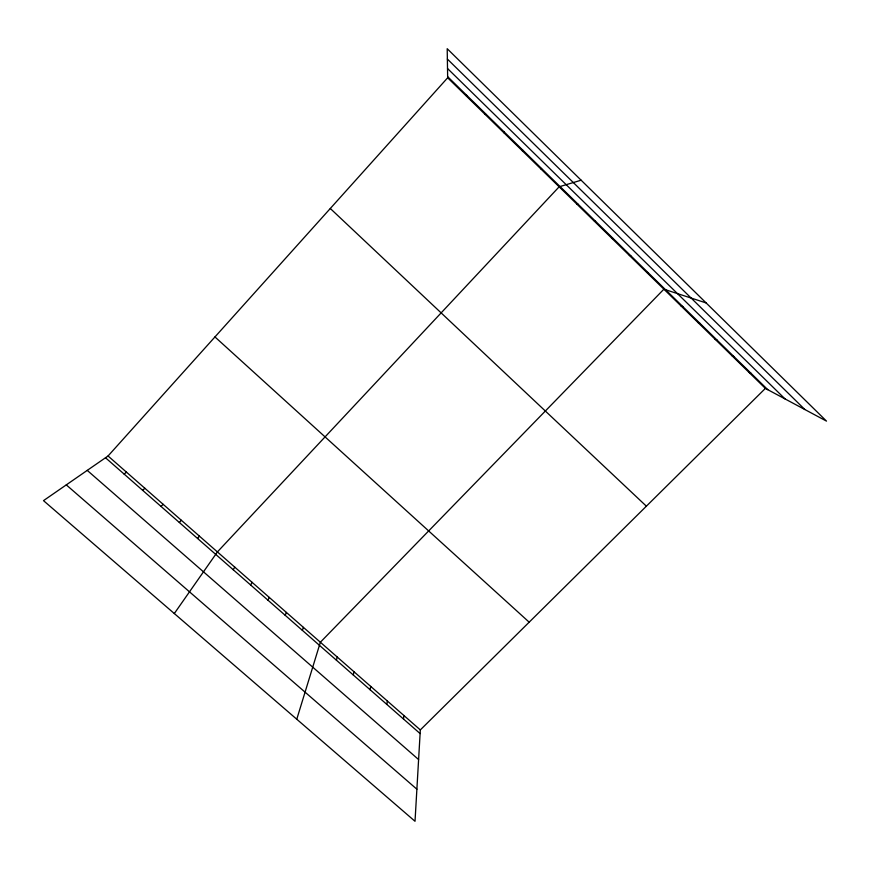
<?xml version="1.0" encoding="UTF-8"?>
<svg xmlns="http://www.w3.org/2000/svg" width="870" height="870" viewBox="0 0 870 870"><rect width="100%" height="100%" fill="white"/><g stroke="black" fill="none" stroke-linecap="round" stroke-linejoin="round"><path stroke-width="1.3" d="M765.382 388.401L420.319 729.919L415.023 821.291L43.5 500.641L108.054 455.989L447.658 77.8L447.202 48.709L826.5 421.113L765.382 388.401L447.658 77.8M403.528 719.044L403.865 715.477M386.878 704.439L387.324 700.97M466.505 96.211L466.635 95.232M370.131 689.758L370.707 686.397M353.318 675.011L354.003 671.749M336.407 660.199L337.223 657.024M296.768 719.229L320.367 642.234L663.897 289.188L706.146 302.945M485.242 114.535L485.525 113.698M302.347 630.337L303.412 627.368M285.186 615.297L286.382 612.426M267.949 600.169L269.265 597.407M250.614 584.977L252.072 582.324M233.203 569.709L234.78 567.153M503.871 132.751L504.306 132.055M174.304 613.546L217.413 551.917L559.16 186.789L581.138 180.21M197.566 538.476L199.415 536.137M179.34 522.5L181.341 520.271M161.026 506.438L163.158 504.328M522.402 150.858L522.979 150.314M142.615 490.299L144.888 488.298M124.105 474.074L126.52 472.182M540.835 168.878L541.553 168.475M576.854 204.091L577.854 203.961M594.449 221.284L595.58 221.306M611.947 238.402L613.219 238.543M629.358 255.421L630.761 255.704M646.671 272.353L648.204 272.756M681.036 305.946L682.83 306.61M698.088 322.607L700.002 323.401M715.042 339.18L717.087 340.105M731.909 355.678L734.084 356.722M748.689 372.077L750.984 373.252M66.283 484.884L416.882 789.21M87.239 470.387L418.601 759.553M108.054 455.989L420.319 729.919M105.498 457.75L420.101 733.573M214.955 336.94L529.178 622.18M330.296 208.495L646.377 506.177M447.365 59.062L804.87 409.542M447.517 68.502L785.034 398.917M447.648 76.658L767.797 389.695"/></g></svg>
